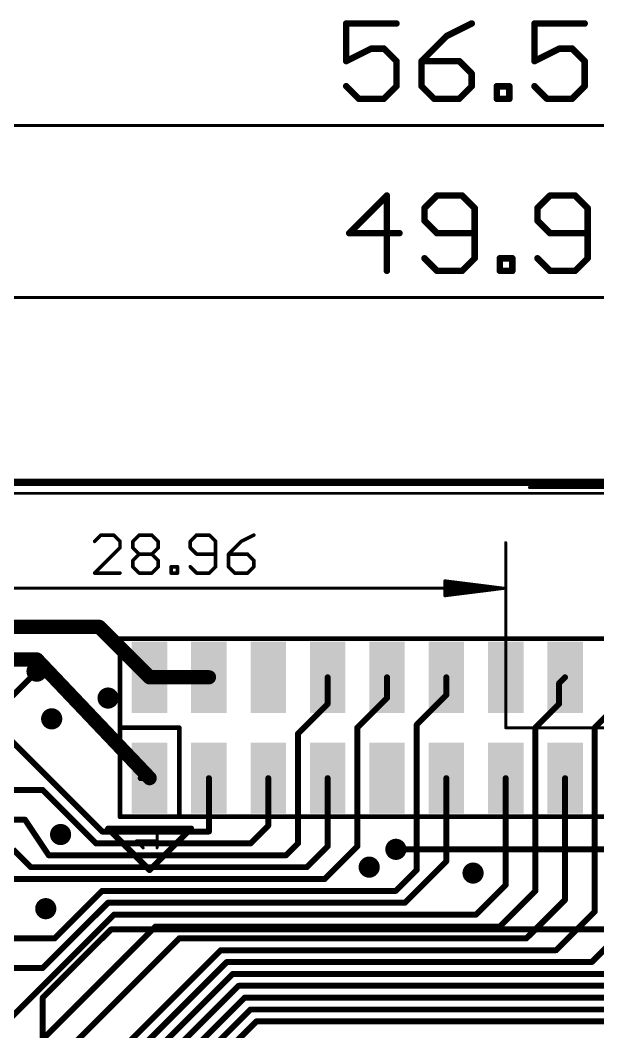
# Model space of a CAD drawing. Extents: x -17 to 57, y -6 to 105.
# Drawn here: x 8.18 to 32.9, y 61.53 to 104.84 of the extents above; entities that cross this region are included whole.
import ezdxf

# ---------------------------------------------------------------- set-up
doc = ezdxf.new("R2010")
doc.units = 0
for name, color, linetype in [('1', 12, 'CONTINUOUS'), ('16', 132, 'CONTINUOUS'), ('18', 110, 'CONTINUOUS'), ('20', 4, 'CONTINUOUS'), ('21', 40, 'CONTINUOUS'), ('22', 6, 'CONTINUOUS'), ('23', 53, 'CONTINUOUS'), ('47', 253, 'CONTINUOUS'), ('48', 253, 'CONTINUOUS')]:
    doc.layers.add(name, color=color, linetype=linetype)

# ---------------------------------------------------------------- blocks, each defined once
blk = doc.blocks.new('RECT')
blk.add_solid([(-0.5, -0.5), (0.5, -0.5), (-0.5, 0.5), (0.5, 0.5)])
blk = doc.blocks.new('ROUNDV')
at = {"const_width": 0.5}
blk.add_lwpolyline([(0, -0.25, 1), (0, 0.25, 1), (0, -0.25)], format="xyb", dxfattribs=at)

msp = doc.modelspace()

# ---------------------------------------------------------------- linework, layer by layer
at = {"layer": '1'}
for points, const_width in [([(0.508, 85.09), (56.388, 85.09)], 0.254), ([(2.159, 78.867), (11.557, 78.867)], 0.6096), ([(11.557, 78.867), (13.716, 76.708)], 0.6096), ([(6.858, 77.47), (8.89, 77.47)], 0.6096), ([(8.89, 77.47), (13.716, 72.39)], 0.6096), ([(8.89, 76.962), (8.89, 77.47)], 0.254), ([(13.716, 76.708), (16.256, 76.708)], 0.6096), ([(21.336, 76.708), (21.336, 75.565)], 0.254), ([(23.876, 75.819), (23.876, 76.708)], 0.254), ([(26.416, 76.708), (26.416, 75.946)], 0.254), ([(31.242, 76.454), (31.496, 76.708)], 0.254), ([(31.242, 75.565), (31.242, 76.454)], 0.254), ([(22.606, 74.549), (23.876, 75.819)], 0.254), ([(26.416, 75.946), (25.146, 74.676)], 0.254), ([(32.766, 74.549), (34.036, 75.819)], 0.254), ([(21.336, 75.565), (20.066, 74.295)], 0.254), ([(30.226, 74.549), (31.242, 75.565)], 0.254), ([(11.684, 70.104), (6.858, 74.93)], 0.254), ([(22.606, 69.469), (22.606, 74.549)], 0.254), ([(25.146, 74.676), (25.146, 69.342)], 0.254), ([(30.226, 67.564), (30.226, 74.549)], 0.254), ([(32.766, 66.675), (32.766, 74.549)], 0.254), ([(20.066, 74.295), (20.066, 69.596)], 0.254), ([(13.335, 72.39), (13.716, 72.39)], 0.254), ([(16.256, 72.39), (16.256, 70.104)], 0.254), ([(18.796, 70.358), (18.796, 72.39)], 0.254), ([(21.336, 69.469), (21.336, 72.39)], 0.254), ([(26.416, 68.834), (26.416, 72.39)], 0.254), ([(28.956, 67.818), (28.956, 72.39)], 0.254), ([(31.496, 67.183), (31.496, 72.39)], 0.254), ([(9.144, 71.882), (6.35, 71.882)], 0.254), ([(11.43, 69.596), (9.144, 71.882)], 0.254), ([(8.382, 70.612), (4.318, 70.612)], 0.254), ([(9.398, 69.088), (8.382, 70.612)], 0.254), ([(16.256, 70.104), (11.684, 70.104)], 0.254), ([(18.034, 69.596), (18.796, 70.358)], 0.254), ([(18.034, 69.596), (11.43, 69.596)], 0.254), ([(20.066, 69.596), (19.558, 69.088)], 0.254), ([(8.636, 68.58), (7.874, 69.342)], 0.254), ([(20.447, 68.58), (21.336, 69.469)], 0.254), ([(21.209, 68.072), (22.606, 69.469)], 0.254), ([(24.257, 69.342), (25.146, 69.342)], 0.254), ([(25.146, 69.342), (25.146, 68.453)], 0.254), ([(19.558, 69.088), (9.398, 69.088)], 0.254), ([(24.638, 67.056), (26.416, 68.834)], 0.254), ([(8.636, 68.58), (20.447, 68.58)], 0.254), ([(25.146, 68.453), (24.257, 67.564)], 0.254), ([(3.302, 68.072), (21.209, 68.072)], 0.254), ([(11.684, 67.564), (9.652, 65.532)], 0.254), ([(24.257, 67.564), (11.684, 67.564)], 0.254), ([(27.686, 66.548), (28.956, 67.818)], 0.254), ([(28.702, 66.04), (30.226, 67.564)], 0.254), ([(11.938, 67.056), (9.144, 64.262)], 0.254), ([(24.638, 67.056), (11.938, 67.056)], 0.254), ([(29.845, 65.532), (31.496, 67.183)], 0.254), ([(31.115, 65.024), (32.766, 66.675)], 0.254), ([(12.192, 66.548), (7.366, 61.722)], 0.254), ([(12.192, 66.548), (27.686, 66.548)], 0.254), ([(13.97, 66.04), (8.382, 60.452)], 0.254), ([(13.97, 66.04), (28.702, 66.04)], 0.254), ([(32.639, 64.516), (34.036, 65.913)], 0.254), ([(9.652, 65.532), (3.302, 65.532)], 0.254), ([(8.636, 59.182), (14.986, 65.532)], 0.254), ([(14.986, 65.532), (29.845, 65.532)], 0.254), ([(12.7, 60.96), (16.764, 65.024)], 0.254), ([(16.764, 65.024), (31.115, 65.024)], 0.254), ([(10.668, 58.166), (17.018, 64.516)], 0.254), ([(17.018, 64.516), (32.639, 64.516)], 0.254), ([(9.144, 64.262), (6.35, 64.262)], 0.254), ([(10.668, 57.404), (17.272, 64.008)], 0.254), ([(17.272, 64.008), (36.957, 64.008)], 0.254), ([(17.526, 63.5), (11.176, 57.15)], 0.254), ([(17.526, 63.5), (37.592, 63.5)], 0.254), ([(17.78, 62.992), (11.684, 56.896)], 0.254), ([(17.78, 62.992), (38.481, 62.992)], 0.254), ([(18.034, 62.484), (12.192, 56.642)], 0.254), ([(18.034, 62.484), (39.878, 62.484)], 0.254), ([(18.288, 61.976), (12.7, 56.388)], 0.254), ([(18.288, 61.976), (42.926, 61.976)], 0.254)]:
    msp.add_lwpolyline(points, dxfattribs=dict(at, const_width=const_width))
for points, const_width in [([(11.6648, 78.9748, 1), (11.4492, 78.7592)], 0.3048), ([(11.557, 78.7146, 1), (11.557, 79.0194)], 0.3048), ([(9.0005, 77.575, 1), (8.7795, 77.365)], 0.3048), ([(8.89, 77.3176, 1), (8.89, 77.6224)], 0.3048), ([(8.9535, 77.47, 1), (8.8265, 77.47)], 0.127), ([(8.8265, 76.962, 1), (8.9535, 76.962)], 0.127), ([(13.716, 76.8604, 1), (13.716, 76.5556)], 0.3048), ([(13.6082, 76.6002, 1), (13.8238, 76.8158)], 0.3048), ([(16.256, 76.5556, 1), (16.256, 76.8604)], 0.3048), ([(21.3995, 76.708, 1), (21.2725, 76.708)], 0.127), ([(23.9395, 76.708, 1), (23.8125, 76.708)], 0.127), ([(26.4795, 76.708, 1), (26.3525, 76.708)], 0.127), ([(31.5409, 76.6631, 1), (31.4511, 76.7529)], 0.127), ([(31.3055, 76.454, 1), (31.1785, 76.454)], 0.127), ([(31.1971, 76.4989, 1), (31.2869, 76.4091)], 0.127), ([(23.8125, 75.819, 1), (23.9395, 75.819)], 0.127), ([(23.9209, 75.7741, 1), (23.8311, 75.8639)], 0.127), ([(26.3525, 75.946, 1), (26.4795, 75.946)], 0.127), ([(26.4609, 75.9011, 1), (26.3711, 75.9909)], 0.127), ([(21.2725, 75.565, 1), (21.3995, 75.565)], 0.127), ([(21.3809, 75.5201, 1), (21.2911, 75.6099)], 0.127), ([(31.1785, 75.565, 1), (31.3055, 75.565)], 0.127), ([(31.2869, 75.5201, 1), (31.1971, 75.6099)], 0.127), ([(22.6695, 74.549, 1), (22.5425, 74.549)], 0.127), ([(22.5611, 74.5939, 1), (22.6509, 74.5041)], 0.127), ([(25.2095, 74.676, 1), (25.0825, 74.676)], 0.127), ([(25.1011, 74.7209, 1), (25.1909, 74.6311)], 0.127), ([(30.2895, 74.549, 1), (30.1625, 74.549)], 0.127), ([(30.1811, 74.5939, 1), (30.2709, 74.5041)], 0.127), ([(32.8295, 74.549, 1), (32.7025, 74.549)], 0.127), ([(32.7211, 74.5939, 1), (32.8109, 74.5041)], 0.127), ([(20.1295, 74.295, 1), (20.0025, 74.295)], 0.127), ([(20.0211, 74.3399, 1), (20.1109, 74.2501)], 0.127), ([(13.335, 72.4535, 1), (13.335, 72.3265)], 0.127), ([(13.6055, 72.285, 1), (13.8265, 72.495)], 0.3048), ([(13.716, 72.3265, 1), (13.716, 72.4535)], 0.127), ([(16.3195, 72.39, 1), (16.1925, 72.39)], 0.127), ([(18.8595, 72.39, 1), (18.7325, 72.39)], 0.127), ([(21.3995, 72.39, 1), (21.2725, 72.39)], 0.127), ([(26.4795, 72.39, 1), (26.3525, 72.39)], 0.127), ([(29.0195, 72.39, 1), (28.8925, 72.39)], 0.127), ([(31.5595, 72.39, 1), (31.4325, 72.39)], 0.127), ([(9.1889, 71.9269, 1), (9.0991, 71.8371)], 0.127), ([(9.144, 71.8185, 1), (9.144, 71.9455)], 0.127), ([(8.4348, 70.6472, 1), (8.3292, 70.5768)], 0.127), ([(8.382, 70.5485, 1), (8.382, 70.6755)], 0.127), ([(11.684, 70.1675, 1), (11.684, 70.0405)], 0.127), ([(11.6391, 70.0591, 1), (11.7289, 70.1489)], 0.127), ([(16.1925, 70.104, 1), (16.3195, 70.104)], 0.127), ([(16.256, 70.0405, 1), (16.256, 70.1675)], 0.127), ([(18.7325, 70.358, 1), (18.8595, 70.358)], 0.127), ([(18.8409, 70.3131, 1), (18.7511, 70.4029)], 0.127), ([(11.43, 69.6595, 1), (11.43, 69.5325)], 0.127), ([(18.034, 69.5325, 1), (18.034, 69.6595)], 0.127), ([(20.1109, 69.5511, 1), (20.0211, 69.6409)], 0.127), ([(11.3851, 69.5511, 1), (11.4749, 69.6409)], 0.127), ([(17.9891, 69.6409, 1), (18.0789, 69.5511)], 0.127), ([(20.0025, 69.596, 1), (20.1295, 69.596)], 0.127), ([(21.2725, 69.469, 1), (21.3995, 69.469)], 0.127), ([(21.3809, 69.4241, 1), (21.2911, 69.5139)], 0.127), ([(22.5425, 69.469, 1), (22.6695, 69.469)], 0.127), ([(22.6509, 69.4241, 1), (22.5611, 69.5139)], 0.127), ([(24.257, 69.4055, 1), (24.257, 69.2785)], 0.127), ([(25.2095, 69.342, 1), (25.0825, 69.342)], 0.127), ([(25.0825, 69.342, 1), (25.2095, 69.342)], 0.127), ([(25.146, 69.2785, 1), (25.146, 69.4055)], 0.127), ([(9.398, 69.1515, 1), (9.398, 69.0245)], 0.127), ([(9.3452, 69.0528, 1), (9.4508, 69.1232)], 0.127), ([(19.5131, 69.1329, 1), (19.6029, 69.0431)], 0.127), ([(19.558, 69.0245, 1), (19.558, 69.1515)], 0.127), ([(26.3525, 68.834, 1), (26.4795, 68.834)], 0.127), ([(26.4609, 68.7891, 1), (26.3711, 68.8789)], 0.127), ([(8.636, 68.6435, 1), (8.636, 68.5165)], 0.127), ([(8.5911, 68.5351, 1), (8.6809, 68.6249)], 0.127), ([(20.4021, 68.6249, 1), (20.4919, 68.5351)], 0.127), ([(20.447, 68.5165, 1), (20.447, 68.6435)], 0.127), ([(25.0825, 68.453, 1), (25.2095, 68.453)], 0.127), ([(25.1909, 68.4081, 1), (25.1011, 68.4979)], 0.127), ([(21.1641, 68.1169, 1), (21.2539, 68.0271)], 0.127), ([(21.209, 68.0085, 1), (21.209, 68.1355)], 0.127), ([(11.684, 67.6275, 1), (11.684, 67.5005)], 0.127), ([(11.7289, 67.5191, 1), (11.6391, 67.6089)], 0.127), ([(24.2121, 67.6089, 1), (24.3019, 67.5191)], 0.127), ([(24.257, 67.5005, 1), (24.257, 67.6275)], 0.127), ([(28.8925, 67.818, 1), (29.0195, 67.818)], 0.127), ([(29.0009, 67.7731, 1), (28.9111, 67.8629)], 0.127), ([(30.1625, 67.564, 1), (30.2895, 67.564)], 0.127), ([(30.2709, 67.5191, 1), (30.1811, 67.6089)], 0.127), ([(11.938, 67.1195, 1), (11.938, 66.9925)], 0.127), ([(11.9829, 67.0111, 1), (11.8931, 67.1009)], 0.127), ([(24.5931, 67.1009, 1), (24.6829, 67.0111)], 0.127), ([(24.638, 66.9925, 1), (24.638, 67.1195)], 0.127), ([(31.4325, 67.183, 1), (31.5595, 67.183)], 0.127), ([(31.5409, 67.1381, 1), (31.4511, 67.2279)], 0.127), ([(32.7025, 66.675, 1), (32.8295, 66.675)], 0.127), ([(32.8109, 66.6301, 1), (32.7211, 66.7199)], 0.127), ([(12.192, 66.6115, 1), (12.192, 66.4845)], 0.127), ([(12.2369, 66.5031, 1), (12.1471, 66.5929)], 0.127), ([(27.6411, 66.5929, 1), (27.7309, 66.5031)], 0.127), ([(27.686, 66.4845, 1), (27.686, 66.6115)], 0.127), ([(13.97, 66.1035, 1), (13.97, 65.9765)], 0.127), ([(14.0149, 65.9951, 1), (13.9251, 66.0849)], 0.127), ([(28.6571, 66.0849, 1), (28.7469, 65.9951)], 0.127), ([(28.702, 65.9765, 1), (28.702, 66.1035)], 0.127), ([(9.6071, 65.5769, 1), (9.6969, 65.4871)], 0.127), ([(9.652, 65.4685, 1), (9.652, 65.5955)], 0.127), ([(14.986, 65.5955, 1), (14.986, 65.4685)], 0.127), ([(15.0309, 65.4871, 1), (14.9411, 65.5769)], 0.127), ([(29.8001, 65.5769, 1), (29.8899, 65.4871)], 0.127), ([(29.845, 65.4685, 1), (29.845, 65.5955)], 0.127), ([(16.764, 65.0875, 1), (16.764, 64.9605)], 0.127), ([(16.8089, 64.9791, 1), (16.7191, 65.0689)], 0.127), ([(31.0701, 65.0689, 1), (31.1599, 64.9791)], 0.127), ([(31.115, 64.9605, 1), (31.115, 65.0875)], 0.127), ([(17.018, 64.5795, 1), (17.018, 64.4525)], 0.127), ([(17.0629, 64.4711, 1), (16.9731, 64.5609)], 0.127), ([(32.5941, 64.5609, 1), (32.6839, 64.4711)], 0.127), ([(32.639, 64.4525, 1), (32.639, 64.5795)], 0.127), ([(9.0991, 64.3069, 1), (9.1889, 64.2171)], 0.127), ([(9.144, 64.1985, 1), (9.144, 64.3255)], 0.127), ([(17.272, 64.0715, 1), (17.272, 63.9445)], 0.127), ([(17.3169, 63.9631, 1), (17.2271, 64.0529)], 0.127), ([(17.526, 63.5635, 1), (17.526, 63.4365)], 0.127), ([(17.5709, 63.4551, 1), (17.4811, 63.5449)], 0.127), ([(17.78, 63.0555, 1), (17.78, 62.9285)], 0.127), ([(17.8249, 62.9471, 1), (17.7351, 63.0369)], 0.127), ([(18.034, 62.5475, 1), (18.034, 62.4205)], 0.127), ([(18.0789, 62.4391, 1), (17.9891, 62.5289)], 0.127), ([(18.288, 62.0395, 1), (18.288, 61.9125)], 0.127), ([(18.3329, 61.9311, 1), (18.2431, 62.0209)], 0.127)]:
    msp.add_lwpolyline(points, format="xyb", dxfattribs=dict(at, const_width=const_width))
at = {"layer": '16', "const_width": 0.254}
for points in [[(0.508, 85.09), (56.388, 85.09)], [(6.858, 74.93), (8.89, 76.962)], [(37.592, 69.342), (24.257, 69.342)], [(12.065, 65.913), (9.144, 62.992)], [(36.068, 65.913), (12.065, 65.913)], [(9.144, 62.992), (9.144, 59.944)]]:
    msp.add_lwpolyline(points, dxfattribs=at)
at = {"layer": '16', "const_width": 0.127}
for points in [[(8.9349, 76.9171, 1), (8.8451, 77.0069)], [(24.257, 69.4055, 1), (24.257, 69.2785)], [(12.065, 65.9765, 1), (12.065, 65.8495)], [(12.1099, 65.8681, 1), (12.0201, 65.9579)], [(9.2075, 62.992, 1), (9.0805, 62.992)], [(9.0991, 63.0369, 1), (9.1889, 62.9471)]]:
    msp.add_lwpolyline(points, format="xyb", dxfattribs=at)
at = {"layer": '20'}
msp.add_line((6.604, 84.963), (50.165, 84.963), dxfattribs=at)
at = {"layer": '21'}
for points, const_width in [([(12.446, 74.549), (12.446, 78.359)], 0.2032), ([(12.446, 78.359), (45.466, 78.359)], 0.2032), ([(12.446, 70.739), (12.446, 74.549)], 0.2032), ([(12.446, 74.549), (14.986, 74.549)], 0.2032), ([(14.986, 74.549), (14.986, 70.739)], 0.2032), ([(14.986, 70.739), (12.446, 70.739)], 0.2032), ([(45.466, 70.739), (14.986, 70.739)], 0.2032), ([(13.716, 68.453), (11.938, 70.231)], 0.254), ([(11.938, 70.231), (15.494, 70.231)], 0.254), ([(15.494, 70.231), (13.716, 68.453)], 0.254), ([(13.4403, 69.4055), (13.1437, 69.7021)], 0.127), ([(13.1437, 69.7021), (14.0335, 69.7021)], 0.127), ([(14.0335, 69.4055), (14.0335, 69.9987)], 0.127)]:
    msp.add_lwpolyline(points, dxfattribs=dict(at, const_width=const_width))
for points, const_width in [([(12.4968, 78.359, 1), (12.3952, 78.359)], 0.1016), ([(12.446, 78.4098, 1), (12.446, 78.3082)], 0.1016), ([(12.4968, 74.549, 1), (12.3952, 74.549)], 0.1016), ([(12.446, 74.5998, 1), (12.446, 74.4982)], 0.1016), ([(12.3952, 74.549, 1), (12.4968, 74.549)], 0.1016), ([(15.0368, 74.549, 1), (14.9352, 74.549)], 0.1016), ([(14.986, 74.4982, 1), (14.986, 74.5998)], 0.1016), ([(12.446, 70.7898, 1), (12.446, 70.6882)], 0.1016), ([(12.3952, 70.739, 1), (12.4968, 70.739)], 0.1016), ([(14.986, 70.7898, 1), (14.986, 70.6882)], 0.1016), ([(14.9352, 70.739, 1), (15.0368, 70.739)], 0.1016), ([(14.986, 70.6882, 1), (14.986, 70.7898)], 0.1016), ([(11.9829, 70.2759, 1), (11.8931, 70.1861)], 0.127), ([(11.938, 70.2945, 1), (11.938, 70.1675)], 0.127), ([(15.5389, 70.1861, 1), (15.4491, 70.2759)], 0.127), ([(15.494, 70.1675, 1), (15.494, 70.2945)], 0.127), ([(13.1437, 69.7338, 1), (13.1437, 69.6703)], 0.0635), ([(13.1662, 69.7245, 1), (13.1213, 69.6796)], 0.0635), ([(14.0653, 69.9987, 1), (14.0017, 69.9987)], 0.0635), ([(14.0335, 69.6703, 1), (14.0335, 69.7338)], 0.0635), ([(13.4179, 69.383, 1), (13.4628, 69.428)], 0.0635), ([(14.0017, 69.4055, 1), (14.0653, 69.4055)], 0.0635), ([(13.6711, 68.4979, 1), (13.7609, 68.4081)], 0.127), ([(13.6711, 68.4081, 1), (13.7609, 68.4979)], 0.127)]:
    msp.add_lwpolyline(points, format="xyb", dxfattribs=dict(at, const_width=const_width))
at = {"layer": '22', "const_width": 0.127}
msp.add_lwpolyline([(55.748, 84.584), (1.148, 84.584)], dxfattribs=at)
at = {"layer": '23'}
msp.add_point((28.956, 74.549), dxfattribs=at)
at = {"layer": '47'}
for points, const_width in [([(29.972, 84.836), (50.718, 84.836)], 0.13), ([(11.6344, 82.7957), (11.3632, 82.5245)], 0.1524), ([(12.1767, 82.7957), (11.6344, 82.7957)], 0.1524), ([(12.4479, 82.5245), (12.1767, 82.7957)], 0.1524), ([(13.0004, 82.5245), (13.2715, 82.7957)], 0.1524), ([(13.2715, 82.7957), (13.8139, 82.7957)], 0.1524), ([(13.8139, 82.7957), (14.085, 82.5245)], 0.1524), ([(15.7273, 82.7957), (15.4561, 82.5245)], 0.1524), ([(16.2696, 82.7957), (15.7273, 82.7957)], 0.1524), ([(16.5407, 82.5245), (16.2696, 82.7957)], 0.1524), ([(18.1779, 82.7957), (17.6356, 82.5245)], 0.1524), ([(11.3632, 81.1687), (12.4479, 82.2534)], 0.1524), ([(12.4479, 82.2534), (12.4479, 82.5245)], 0.1524), ([(13.0004, 82.2534), (13.0004, 82.5245)], 0.1524), ([(13.2715, 81.9822), (13.0004, 82.2534)], 0.1524), ([(14.085, 82.2534), (13.8139, 81.9822)], 0.1524), ([(14.085, 82.5245), (14.085, 82.2534)], 0.1524), ([(15.4561, 82.5245), (15.4561, 82.2534)], 0.1524), ([(15.4561, 82.2534), (15.7273, 81.9822)], 0.1524), ([(16.5407, 81.4399), (16.5407, 82.5245)], 0.1524), ([(17.6356, 82.5245), (17.0932, 81.9822)], 0.1524), ([(28.956, 74.549), (28.956, 82.468)], 0.13), ([(13.0004, 81.711), (13.2715, 81.9822)], 0.1524), ([(13.2715, 81.9822), (13.8139, 81.9822)], 0.1524), ([(13.8139, 81.9822), (14.085, 81.711)], 0.1524), ([(15.7273, 81.9822), (16.5407, 81.9822)], 0.1524), ([(17.0932, 81.9822), (17.0932, 81.4399)], 0.1524), ([(17.9067, 81.9822), (17.0932, 81.9822)], 0.1524), ([(18.1779, 81.711), (17.9067, 81.9822)], 0.1524), ([(13.0004, 81.4399), (13.0004, 81.711)], 0.1524), ([(13.2715, 81.1687), (13.0004, 81.4399)], 0.1524), ([(14.085, 81.4399), (13.8139, 81.1687)], 0.1524), ([(14.085, 81.711), (14.085, 81.4399)], 0.1524), ([(14.6375, 81.1687), (14.6375, 81.4399)], 0.1524), ([(14.6375, 81.4399), (14.9087, 81.4399)], 0.1524), ([(14.9087, 81.4399), (14.9087, 81.1687)], 0.1524), ([(15.4561, 81.4399), (15.7273, 81.1687)], 0.1524), ([(16.2696, 81.1687), (16.5407, 81.4399)], 0.1524), ([(17.0932, 81.4399), (17.3644, 81.1687)], 0.1524), ([(17.9067, 81.1687), (18.1779, 81.4399)], 0.1524), ([(18.1779, 81.4399), (18.1779, 81.711)], 0.1524), ([(12.4479, 81.1687), (11.3632, 81.1687)], 0.1524), ([(13.8139, 81.1687), (13.2715, 81.1687)], 0.1524), ([(14.9087, 81.1687), (14.6375, 81.1687)], 0.1524), ([(15.7273, 81.1687), (16.2696, 81.1687)], 0.1524), ([(17.3644, 81.1687), (17.9067, 81.1687)], 0.1524), ([(0.065, 80.518), (28.891, 80.518)], 0.13), ([(28.891, 80.518), (26.356, 80.8372)], 0.13), ([(26.356, 80.8372), (26.356, 80.1988)], 0.13), ([(28.891, 80.518), (26.356, 80.778)], 0.13), ([(28.891, 80.518), (26.356, 80.648)], 0.13), ([(26.356, 80.1988), (28.891, 80.518)], 0.13), ([(26.356, 80.388), (28.891, 80.518)], 0.13), ([(26.356, 80.258), (28.891, 80.518)], 0.13), ([(28.956, 74.549), (50.718, 74.549)], 0.13)]:
    msp.add_lwpolyline(points, dxfattribs=dict(at, const_width=const_width))
for points, const_width in [([(29.972, 84.8685, 1), (29.972, 84.8035)], 0.065), ([(11.6344, 82.8338, 1), (11.6344, 82.7576)], 0.0762), ([(11.6613, 82.7687, 1), (11.6074, 82.8226)], 0.0762), ([(12.2036, 82.8226, 1), (12.1498, 82.7687)], 0.0762), ([(12.1767, 82.7576, 1), (12.1767, 82.8338)], 0.0762), ([(13.2715, 82.8338, 1), (13.2715, 82.7576)], 0.0762), ([(13.2985, 82.7687, 1), (13.2446, 82.8226)], 0.0762), ([(13.8408, 82.8226, 1), (13.7869, 82.7687)], 0.0762), ([(13.8139, 82.7576, 1), (13.8139, 82.8338)], 0.0762), ([(15.7273, 82.8338, 1), (15.7273, 82.7576)], 0.0762), ([(15.7542, 82.7687, 1), (15.7003, 82.8226)], 0.0762), ([(16.2965, 82.8226, 1), (16.2426, 82.7687)], 0.0762), ([(16.2696, 82.7576, 1), (16.2696, 82.8338)], 0.0762), ([(18.1949, 82.7616, 1), (18.1609, 82.8298)], 0.0762), ([(11.3363, 82.5515, 1), (11.3901, 82.4976)], 0.0762), ([(12.486, 82.5245, 1), (12.4098, 82.5245)], 0.0762), ([(12.4098, 82.2534, 1), (12.486, 82.2534)], 0.0762), ([(12.4209, 82.4976, 1), (12.4748, 82.5515)], 0.0762), ([(12.4748, 82.2264, 1), (12.4209, 82.2803)], 0.0762), ([(12.9734, 82.5515, 1), (13.0273, 82.4976)], 0.0762), ([(13.0273, 82.2803, 1), (12.9734, 82.2264)], 0.0762), ([(13.0385, 82.5245, 1), (12.9623, 82.5245)], 0.0762), ([(12.9623, 82.2534, 1), (13.0385, 82.2534)], 0.0762), ([(14.1231, 82.5245, 1), (14.0469, 82.5245)], 0.0762), ([(14.0469, 82.2534, 1), (14.1231, 82.2534)], 0.0762), ([(14.0581, 82.4976, 1), (14.112, 82.5515)], 0.0762), ([(14.112, 82.2264, 1), (14.0581, 82.2803)], 0.0762), ([(15.4291, 82.5515, 1), (15.483, 82.4976)], 0.0762), ([(15.483, 82.2803, 1), (15.4291, 82.2264)], 0.0762), ([(15.4942, 82.5245, 1), (15.418, 82.5245)], 0.0762), ([(15.418, 82.2534, 1), (15.4942, 82.2534)], 0.0762), ([(16.5788, 82.5245, 1), (16.5026, 82.5245)], 0.0762), ([(16.5138, 82.4976, 1), (16.5677, 82.5515)], 0.0762), ([(17.6185, 82.5586, 1), (17.6526, 82.4904)], 0.0762), ([(17.6625, 82.4976, 1), (17.6086, 82.5515)], 0.0762), ([(28.9885, 82.468, 1), (28.9235, 82.468)], 0.065), ([(13.2715, 82.0203, 1), (13.2715, 81.9441)], 0.0762), ([(13.2985, 81.9553, 1), (13.2446, 82.0091)], 0.0762), ([(13.2446, 81.9553, 1), (13.2985, 82.0091)], 0.0762), ([(13.8408, 82.0091, 1), (13.7869, 81.9553)], 0.0762), ([(13.7869, 82.0091, 1), (13.8408, 81.9553)], 0.0762), ([(13.8139, 81.9441, 1), (13.8139, 82.0203)], 0.0762), ([(15.7273, 82.0203, 1), (15.7273, 81.9441)], 0.0762), ([(15.7003, 81.9553, 1), (15.7542, 82.0091)], 0.0762), ([(16.5407, 81.9441, 1), (16.5407, 82.0203)], 0.0762), ([(17.1313, 81.9822, 1), (17.0551, 81.9822)], 0.0762), ([(17.0932, 82.0203, 1), (17.0932, 81.9441)], 0.0762), ([(17.0663, 82.0091, 1), (17.1202, 81.9553)], 0.0762), ([(17.9337, 82.0091, 1), (17.8798, 81.9553)], 0.0762), ([(17.9067, 81.9441, 1), (17.9067, 82.0203)], 0.0762), ([(12.9734, 81.738, 1), (13.0273, 81.6841)], 0.0762), ([(13.0273, 81.4668, 1), (12.9734, 81.4129)], 0.0762), ([(13.0385, 81.711, 1), (12.9623, 81.711)], 0.0762), ([(12.9623, 81.4399, 1), (13.0385, 81.4399)], 0.0762), ([(14.1231, 81.711, 1), (14.0469, 81.711)], 0.0762), ([(14.0469, 81.4399, 1), (14.1231, 81.4399)], 0.0762), ([(14.0581, 81.6841, 1), (14.112, 81.738)], 0.0762), ([(14.112, 81.4129, 1), (14.0581, 81.4668)], 0.0762), ([(14.6756, 81.4399, 1), (14.5994, 81.4399)], 0.0762), ([(14.6375, 81.478, 1), (14.6375, 81.4018)], 0.0762), ([(14.9468, 81.4399, 1), (14.8706, 81.4399)], 0.0762), ([(14.9087, 81.4018, 1), (14.9087, 81.478)], 0.0762), ([(15.483, 81.4668, 1), (15.4291, 81.4129)], 0.0762), ([(16.5026, 81.4399, 1), (16.5788, 81.4399)], 0.0762), ([(16.5677, 81.4129, 1), (16.5138, 81.4668)], 0.0762), ([(17.1202, 81.4668, 1), (17.0663, 81.4129)], 0.0762), ([(17.0551, 81.4399, 1), (17.1313, 81.4399)], 0.0762), ([(18.216, 81.711, 1), (18.1398, 81.711)], 0.0762), ([(18.1398, 81.4399, 1), (18.216, 81.4399)], 0.0762), ([(18.151, 81.6841, 1), (18.2048, 81.738)], 0.0762), ([(18.2048, 81.4129, 1), (18.151, 81.4668)], 0.0762), ([(11.3632, 81.2068, 1), (11.3632, 81.1306)], 0.0762), ([(11.3363, 81.1956, 1), (11.3901, 81.1418)], 0.0762), ([(12.4479, 81.1306, 1), (12.4479, 81.2068)], 0.0762), ([(13.2715, 81.2068, 1), (13.2715, 81.1306)], 0.0762), ([(13.2446, 81.1418, 1), (13.2985, 81.1956)], 0.0762), ([(13.7869, 81.1956, 1), (13.8408, 81.1418)], 0.0762), ([(13.8139, 81.1306, 1), (13.8139, 81.2068)], 0.0762), ([(14.6375, 81.2068, 1), (14.6375, 81.1306)], 0.0762), ([(14.5994, 81.1687, 1), (14.6756, 81.1687)], 0.0762), ([(14.8706, 81.1687, 1), (14.9468, 81.1687)], 0.0762), ([(14.9087, 81.1306, 1), (14.9087, 81.2068)], 0.0762), ([(15.7273, 81.2068, 1), (15.7273, 81.1306)], 0.0762), ([(15.7003, 81.1418, 1), (15.7542, 81.1956)], 0.0762), ([(16.2426, 81.1956, 1), (16.2965, 81.1418)], 0.0762), ([(16.2696, 81.1306, 1), (16.2696, 81.2068)], 0.0762), ([(17.3644, 81.2068, 1), (17.3644, 81.1306)], 0.0762), ([(17.3375, 81.1418, 1), (17.3914, 81.1956)], 0.0762), ([(17.8798, 81.1956, 1), (17.9337, 81.1418)], 0.0762), ([(17.9067, 81.1306, 1), (17.9067, 81.2068)], 0.0762), ([(26.3601, 80.8695, 1), (26.3519, 80.805)], 0.065), ([(26.3885, 80.8372, 1), (26.3235, 80.8372)], 0.065), ([(26.3593, 80.8103, 1), (26.3527, 80.7457)], 0.065), ([(26.3577, 80.6805, 1), (26.3543, 80.6155)], 0.065), ([(28.8951, 80.4858, 1), (28.8869, 80.5502)], 0.065), ([(28.8869, 80.4858, 1), (28.8951, 80.5502)], 0.065), ([(28.8943, 80.4857, 1), (28.8877, 80.5503)], 0.065), ([(28.8877, 80.4857, 1), (28.8943, 80.5503)], 0.065), ([(28.8893, 80.4855, 1), (28.8927, 80.5505)], 0.065), ([(28.8927, 80.4855, 1), (28.8893, 80.5505)], 0.065), ([(28.891, 80.4855, 1), (28.891, 80.5505)], 0.065), ([(26.3543, 80.4205, 1), (26.3577, 80.3555)], 0.065), ([(26.3527, 80.2903, 1), (26.3593, 80.2257)], 0.065), ([(26.3519, 80.231, 1), (26.3601, 80.1665)], 0.065), ([(26.3235, 80.1988, 1), (26.3885, 80.1988)], 0.065), ([(28.956, 74.5815, 1), (28.956, 74.5165)], 0.065), ([(28.9235, 74.549, 1), (28.9885, 74.549)], 0.065)]:
    msp.add_lwpolyline(points, format="xyb", dxfattribs=dict(at, const_width=const_width))
at = {"layer": '48'}
for points, const_width in [([(24.2801, 104.6981), (22.1312, 104.6981)], 0.2794), ([(22.1312, 104.6981), (22.1312, 103.0864)], 0.2794), ([(27.5029, 104.6981), (26.4284, 104.1608)], 0.2794), ([(32.337, 104.6981), (30.1881, 104.6981)], 0.2794), ([(30.1881, 104.6981), (30.1881, 103.0864)], 0.2794), ([(26.4284, 104.1608), (25.354, 103.0864)], 0.2794), ([(22.1312, 103.0864), (23.2057, 103.6236)], 0.2794), ([(23.2057, 103.6236), (23.7429, 103.6236)], 0.2794), ([(23.7429, 103.6236), (24.2801, 103.0864)], 0.2794), ([(30.1881, 103.0864), (31.2626, 103.6236)], 0.2794), ([(31.2626, 103.6236), (31.7998, 103.6236)], 0.2794), ([(31.7998, 103.6236), (32.337, 103.0864)], 0.2794), ([(24.2801, 103.0864), (24.2801, 102.0119)], 0.2794), ([(25.354, 103.0864), (25.354, 102.0119)], 0.2794), ([(26.9657, 103.0864), (25.354, 103.0864)], 0.2794), ([(27.5029, 102.5492), (26.9657, 103.0864)], 0.2794), ([(32.337, 103.0864), (32.337, 102.0119)], 0.2794), ([(27.5029, 102.0119), (27.5029, 102.5492)], 0.2794), ([(22.6685, 101.4747), (22.1312, 102.0119)], 0.2794), ([(24.2801, 102.0119), (23.7429, 101.4747)], 0.2794), ([(25.354, 102.0119), (25.8912, 101.4747)], 0.2794), ([(26.9657, 101.4747), (27.5029, 102.0119)], 0.2794), ([(28.5767, 101.4747), (28.5767, 102.0119)], 0.2794), ([(28.5767, 102.0119), (29.114, 102.0119)], 0.2794), ([(29.114, 102.0119), (29.114, 101.4747)], 0.2794), ([(30.7253, 101.4747), (30.1881, 102.0119)], 0.2794), ([(32.337, 102.0119), (31.7998, 101.4747)], 0.2794), ([(23.7429, 101.4747), (22.6685, 101.4747)], 0.2794), ([(25.8912, 101.4747), (26.9657, 101.4747)], 0.2794), ([(29.114, 101.4747), (28.5767, 101.4747)], 0.2794), ([(31.7998, 101.4747), (30.7253, 101.4747)], 0.2794), ([(0.065, 100.33), (56.45, 100.33)], 0.13), ([(23.8699, 97.3321), (22.2582, 95.7204)], 0.2794), ([(23.8699, 94.1087), (23.8699, 97.3321)], 0.2794), ([(26.0182, 97.3321), (25.481, 96.7948)], 0.2794), ([(27.0927, 97.3321), (26.0182, 97.3321)], 0.2794), ([(27.6299, 96.7948), (27.0927, 97.3321)], 0.2794), ([(30.8523, 97.3321), (30.3151, 96.7948)], 0.2794), ([(31.9268, 97.3321), (30.8523, 97.3321)], 0.2794), ([(32.464, 96.7948), (31.9268, 97.3321)], 0.2794), ([(25.481, 96.7948), (25.481, 96.2576)], 0.2794), ([(27.6299, 94.6459), (27.6299, 96.7948)], 0.2794), ([(30.3151, 96.7948), (30.3151, 96.2576)], 0.2794), ([(32.464, 94.6459), (32.464, 96.7948)], 0.2794), ([(25.481, 96.2576), (26.0182, 95.7204)], 0.2794), ([(30.3151, 96.2576), (30.8523, 95.7204)], 0.2794), ([(22.2582, 95.7204), (24.4071, 95.7204)], 0.2794), ([(26.0182, 95.7204), (27.6299, 95.7204)], 0.2794), ([(30.8523, 95.7204), (32.464, 95.7204)], 0.2794), ([(25.481, 94.6459), (26.0182, 94.1087)], 0.2794), ([(27.0927, 94.1087), (27.6299, 94.6459)], 0.2794), ([(28.7037, 94.1087), (28.7037, 94.6459)], 0.2794), ([(28.7037, 94.6459), (29.241, 94.6459)], 0.2794), ([(29.241, 94.6459), (29.241, 94.1087)], 0.2794), ([(30.3151, 94.6459), (30.8523, 94.1087)], 0.2794), ([(31.9268, 94.1087), (32.464, 94.6459)], 0.2794), ([(26.0182, 94.1087), (27.0927, 94.1087)], 0.2794), ([(29.241, 94.1087), (28.7037, 94.1087)], 0.2794), ([(30.8523, 94.1087), (31.9268, 94.1087)], 0.2794), ([(3.494, 92.964), (53.275, 92.964)], 0.13), ([(36.449, 84.963), (-7.538, 84.963)], 0.13)]:
    msp.add_lwpolyline(points, dxfattribs=dict(at, const_width=const_width))
at = {"layer": '48', "const_width": 0.1397}
for points in [[(22.1312, 104.7679, 1), (22.1312, 104.6282)], [(22.2011, 104.6981, 1), (22.0614, 104.6981)], [(24.2801, 104.6282, 1), (24.2801, 104.7679)], [(27.5341, 104.6356, 1), (27.4717, 104.7605)], [(30.1881, 104.7679, 1), (30.1881, 104.6282)], [(30.258, 104.6981, 1), (30.1183, 104.6981)], [(32.337, 104.6282, 1), (32.337, 104.7679)], [(26.3972, 104.2233, 1), (26.4597, 104.0984)], [(26.4778, 104.1114, 1), (26.379, 104.2102)], [(23.2057, 103.6935, 1), (23.2057, 103.5538)], [(23.2369, 103.5611, 1), (23.1744, 103.6861)], [(23.7923, 103.673, 1), (23.6935, 103.5742)], [(23.7429, 103.5538, 1), (23.7429, 103.6935)], [(31.2626, 103.6935, 1), (31.2626, 103.5538)], [(31.2938, 103.5611, 1), (31.2313, 103.6861)], [(31.8492, 103.673, 1), (31.7504, 103.5742)], [(31.7998, 103.5538, 1), (31.7998, 103.6935)], [(22.1, 103.1489, 1), (22.1625, 103.0239)], [(22.0614, 103.0864, 1), (22.2011, 103.0864)], [(24.35, 103.0864, 1), (24.2103, 103.0864)], [(24.2307, 103.037, 1), (24.3295, 103.1358)], [(25.4238, 103.0864, 1), (25.2841, 103.0864)], [(25.354, 103.1562, 1), (25.354, 103.0165)], [(25.3046, 103.1358, 1), (25.4034, 103.037)], [(27.0151, 103.1358, 1), (26.9163, 103.037)], [(26.9657, 103.0165, 1), (26.9657, 103.1562)], [(30.1569, 103.1489, 1), (30.2194, 103.0239)], [(30.1183, 103.0864, 1), (30.258, 103.0864)], [(32.4069, 103.0864, 1), (32.2672, 103.0864)], [(32.2876, 103.037, 1), (32.3864, 103.1358)], [(27.5727, 102.5492, 1), (27.433, 102.5492)], [(27.4535, 102.4998, 1), (27.5523, 102.5985)], [(22.1806, 102.0613, 1), (22.0818, 101.9625)], [(24.2103, 102.0119, 1), (24.35, 102.0119)], [(24.3295, 101.9625, 1), (24.2307, 102.0613)], [(25.2841, 102.0119, 1), (25.4238, 102.0119)], [(25.4034, 102.0613, 1), (25.3046, 101.9625)], [(27.433, 102.0119, 1), (27.5727, 102.0119)], [(27.5523, 101.9625, 1), (27.4535, 102.0613)], [(28.5767, 102.0818, 1), (28.5767, 101.9421)], [(28.6466, 102.0119, 1), (28.5069, 102.0119)], [(29.1838, 102.0119, 1), (29.0441, 102.0119)], [(29.114, 101.9421, 1), (29.114, 102.0818)], [(30.2375, 102.0613, 1), (30.1387, 101.9625)], [(32.2672, 102.0119, 1), (32.4069, 102.0119)], [(32.3864, 101.9625, 1), (32.2876, 102.0613)], [(22.6685, 101.5446, 1), (22.6685, 101.4048)], [(22.6191, 101.4253, 1), (22.7179, 101.5241)], [(23.6935, 101.5241, 1), (23.7923, 101.4253)], [(23.7429, 101.4048, 1), (23.7429, 101.5446)], [(25.8912, 101.5446, 1), (25.8912, 101.4048)], [(25.8418, 101.4253, 1), (25.9406, 101.5241)], [(26.9163, 101.5241, 1), (27.0151, 101.4253)], [(26.9657, 101.4048, 1), (26.9657, 101.5446)], [(28.5767, 101.5446, 1), (28.5767, 101.4048)], [(28.5069, 101.4747, 1), (28.6466, 101.4747)], [(29.0441, 101.4747, 1), (29.1838, 101.4747)], [(29.114, 101.4048, 1), (29.114, 101.5446)], [(30.7253, 101.5446, 1), (30.7253, 101.4048)], [(30.676, 101.4253, 1), (30.7747, 101.5241)], [(31.7504, 101.5241, 1), (31.8492, 101.4253)], [(31.7998, 101.4048, 1), (31.7998, 101.5446)], [(23.9398, 97.3321, 1), (23.8001, 97.3321)], [(23.9193, 97.2827, 1), (23.8205, 97.3814)], [(26.0182, 97.4019, 1), (26.0182, 97.2622)], [(26.0676, 97.2827, 1), (25.9688, 97.3814)], [(27.1421, 97.3814, 1), (27.0433, 97.2827)], [(27.0927, 97.2622, 1), (27.0927, 97.4019)], [(30.8523, 97.4019, 1), (30.8523, 97.2622)], [(30.9017, 97.2827, 1), (30.803, 97.3814)], [(31.9762, 97.3814, 1), (31.8774, 97.2827)], [(31.9268, 97.2622, 1), (31.9268, 97.4019)], [(25.5508, 96.7948, 1), (25.4111, 96.7948)], [(25.4316, 96.8442, 1), (25.5304, 96.7454)], [(27.6997, 96.7948, 1), (27.56, 96.7948)], [(27.5805, 96.7454, 1), (27.6793, 96.8442)], [(30.2657, 96.8442, 1), (30.3645, 96.7454)], [(30.385, 96.7948, 1), (30.2453, 96.7948)], [(32.5339, 96.7948, 1), (32.3942, 96.7948)], [(32.4146, 96.7454, 1), (32.5134, 96.8442)], [(25.5304, 96.307, 1), (25.4316, 96.2082)], [(25.4111, 96.2576, 1), (25.5508, 96.2576)], [(30.3645, 96.307, 1), (30.2657, 96.2082)], [(30.2453, 96.2576, 1), (30.385, 96.2576)], [(22.2582, 95.7902, 1), (22.2582, 95.6505)], [(22.2088, 95.7698, 1), (22.3076, 95.671)], [(24.4071, 95.6505, 1), (24.4071, 95.7902)], [(26.0182, 95.7902, 1), (26.0182, 95.6505)], [(25.9688, 95.671, 1), (26.0676, 95.7698)], [(27.6299, 95.6505, 1), (27.6299, 95.7902)], [(30.8523, 95.7902, 1), (30.8523, 95.6505)], [(30.803, 95.671, 1), (30.9017, 95.7698)], [(32.464, 95.6505, 1), (32.464, 95.7902)], [(25.5304, 94.6953, 1), (25.4316, 94.5965)], [(27.56, 94.6459, 1), (27.6997, 94.6459)], [(27.6793, 94.5965, 1), (27.5805, 94.6953)], [(28.7037, 94.7158, 1), (28.7037, 94.5761)], [(28.7736, 94.6459, 1), (28.6339, 94.6459)], [(29.3108, 94.6459, 1), (29.1711, 94.6459)], [(29.241, 94.5761, 1), (29.241, 94.7158)], [(30.3645, 94.6953, 1), (30.2657, 94.5965)], [(32.3942, 94.6459, 1), (32.5339, 94.6459)], [(32.5134, 94.5965, 1), (32.4146, 94.6953)], [(23.8001, 94.1087, 1), (23.9398, 94.1087)], [(26.0182, 94.1786, 1), (26.0182, 94.0388)], [(25.9688, 94.0593, 1), (26.0676, 94.1581)], [(27.0433, 94.1581, 1), (27.1421, 94.0593)], [(27.0927, 94.0388, 1), (27.0927, 94.1786)], [(28.7037, 94.1786, 1), (28.7037, 94.0388)], [(28.6339, 94.1087, 1), (28.7736, 94.1087)], [(29.1711, 94.1087, 1), (29.3108, 94.1087)], [(29.241, 94.0388, 1), (29.241, 94.1786)], [(30.8523, 94.1786, 1), (30.8523, 94.0388)], [(30.803, 94.0593, 1), (30.9017, 94.1581)], [(31.8774, 94.1581, 1), (31.9762, 94.0593)], [(31.9268, 94.0388, 1), (31.9268, 94.1786)]]:
    msp.add_lwpolyline(points, format="xyb", dxfattribs=at)

# ---------------------------------------------------------------- block references
at = {"layer": '1', "xscale": 3.048, "yscale": 1.524}
for p, rotation in [((13.716, 76.708), 90), ((16.256, 76.708), 270), ((18.796, 76.708), 270), ((21.336, 76.708), 270), ((23.876, 76.708), 270), ((26.416, 76.708), 270), ((28.956, 76.708), 270), ((31.496, 76.708), 270), ((13.716, 72.39), 90), ((16.256, 72.39), 90), ((18.796, 72.39), 90), ((21.336, 72.39), 90), ((23.876, 72.39), 90), ((26.416, 72.39), 90), ((28.956, 72.39), 90), ((31.496, 72.39), 90)]:
    msp.add_blockref('RECT', p, dxfattribs=dict(at, rotation=rotation))
at = {"layer": '18'}
for p, xscale, yscale in [((8.89, 76.962), 0.889, 0.889), ((8.89, 76.962), 0.889, 0.889), ((11.938, 75.819), 0.9064, 0.9064), ((11.938, 75.819), 0.9064, 0.9064), ((9.525, 74.93), 0.9064, 0.9064), ((9.525, 74.93), 0.9064, 0.9064), ((9.906, 69.977), 0.9064, 0.9064), ((9.906, 69.977), 0.9064, 0.9064), ((24.257, 69.342), 0.9064, 0.9064), ((24.257, 69.342), 0.9064, 0.9064), ((23.114, 68.58), 0.9064, 0.9064), ((23.114, 68.58), 0.9064, 0.9064), ((27.559, 68.326), 0.9064, 0.9064), ((27.559, 68.326), 0.9064, 0.9064), ((9.271, 66.802), 0.9064, 0.9064), ((9.271, 66.802), 0.9064, 0.9064)]:
    msp.add_blockref('ROUNDV', p, dxfattribs=dict(at, xscale=xscale, yscale=yscale))

doc.saveas('drawing.dxf')
